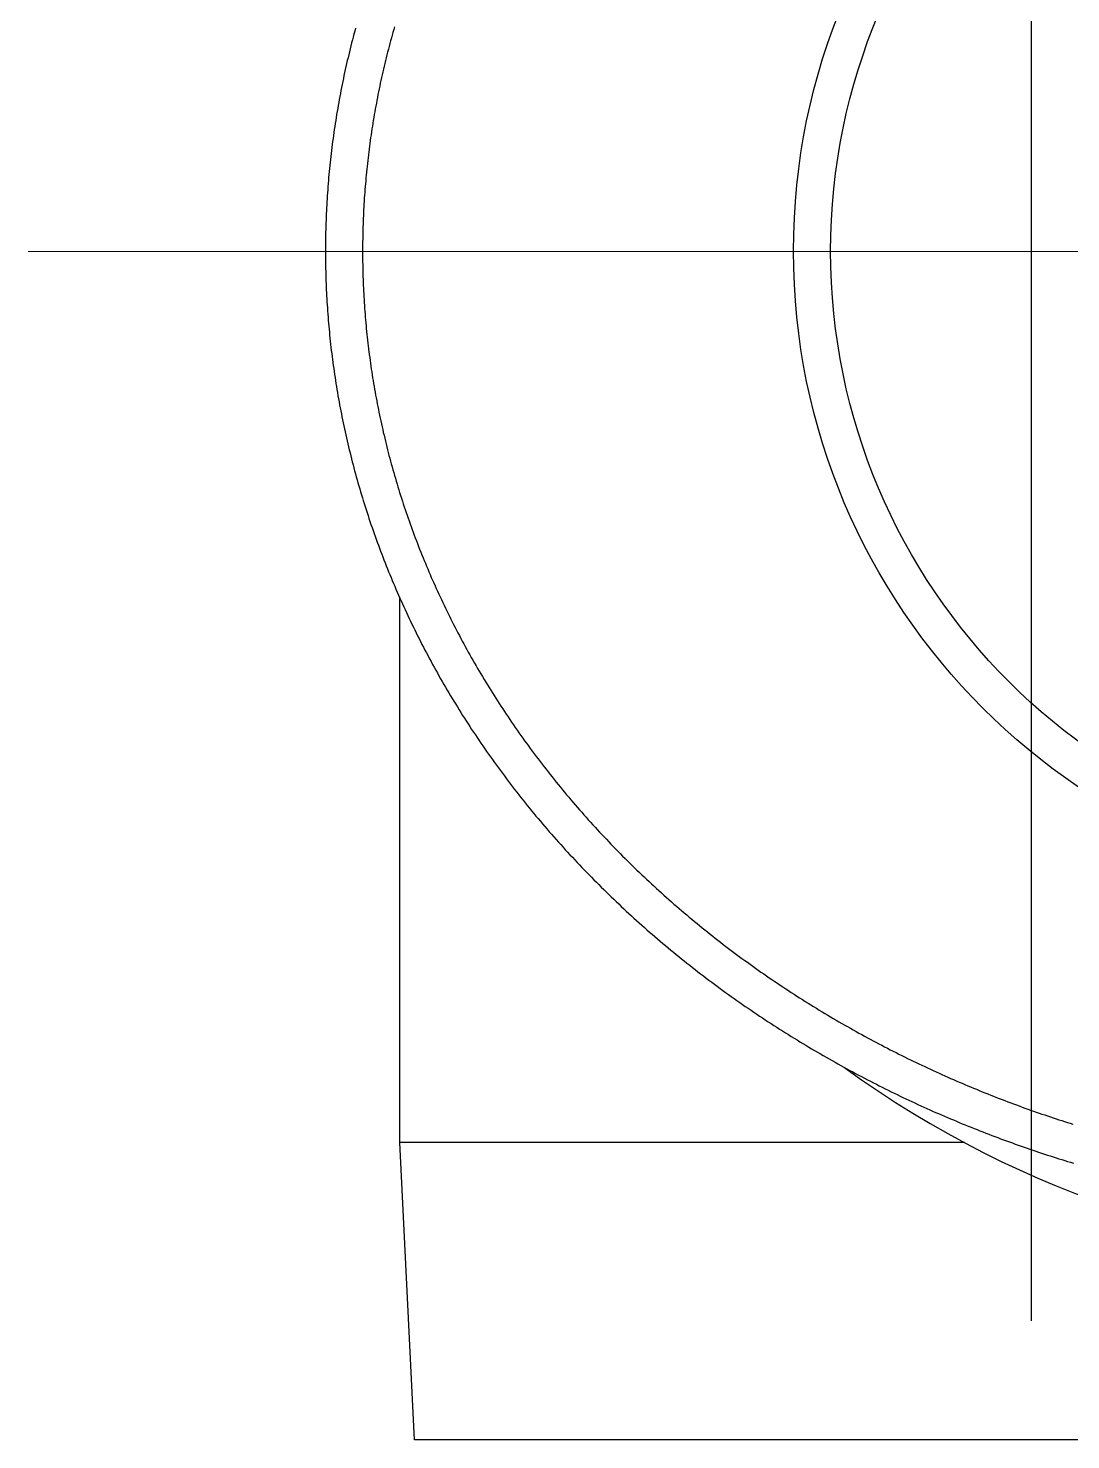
# Model space of a CAD drawing. Extents: x -34.3 to 30.5, y -36.1 to 11.
# Drawn here: x 11.48 to 18.5, y -8 to 1.5 of the extents above; entities that cross this region are included whole.
import ezdxf

# ---------------------------------------------------------------- set-up
doc = ezdxf.new("R2010")
doc.units = 0
doc.linetypes.add('CENTER', pattern=[50.8, 31.75, -6.35, 6.35, -6.35])
doc.linetypes.add('DASHED', pattern=[19.05, 12.7, -6.35])
doc.layers.get('0').update_dxf_attribs({"linetype": 'CONTINUOUS'})
doc.layers.add('CENTER', color=1, linetype='CENTER')

msp = doc.modelspace()

# ---------------------------------------------------------------- linework, layer by layer
at = {"color": 3, "linetype": 'DASHED'}
msp.add_line((18.2343, 5.5), (18.2343, -17), dxfattribs=at)
at = {"color": 7, "linetype": 'CONTINUOUS'}
for p, q in [((13.9843, -6), (13.9843, -2.3336)), ((17.7843, -6), (13.9843, -6)), ((14.0843, -8), (13.9843, -6)), ((27.8843, -8), (14.0843, -8))]:
    msp.add_line(p, q, dxfattribs=at)
at = {"color": 7}
for points in [[(13.6869, 1.5003, 0), (13.6815, 1.4805, 0), (13.6762, 1.4607, 0), (13.671, 1.4409, 0), (13.6658, 1.4211, 0), (13.6607, 1.4012, 0), (13.6557, 1.3814, 0), (13.6507, 1.3615, 0), (13.6458, 1.3416, 0), (13.641, 1.3217, 0), (13.6363, 1.3017, 0), (13.6316, 1.2818, 0), (13.627, 1.2618, 0), (13.6225, 1.2418, 0), (13.618, 1.2219, 0), (13.6137, 1.2019, 0), (13.6093, 1.1818, 0), (13.6051, 1.1618, 0), (13.6009, 1.1418, 0), (13.5968, 1.1217, 0), (13.5928, 1.1016, 0), (13.5889, 1.0815, 0), (13.585, 1.0614, 0), (13.5812, 1.0413, 0), (13.5775, 1.0212, 0), (13.5738, 1.001, 0), (13.5702, 0.9809, 0), (13.5667, 0.9608, 0), (13.5633, 0.9406, 0), (13.5599, 0.9204, 0), (13.5566, 0.9002, 0), (13.5534, 0.88, 0), (13.5503, 0.8598, 0), (13.5472, 0.8396, 0), (13.5442, 0.8194, 0), (13.5413, 0.7991, 0), (13.5384, 0.7789, 0), (13.5356, 0.7586, 0), (13.5329, 0.7384, 0), (13.5303, 0.7181, 0), (13.5277, 0.6978, 0), (13.5252, 0.6775, 0), (13.5228, 0.6572, 0), (13.5205, 0.6369, 0), (13.5182, 0.6166, 0), (13.516, 0.5963, 0), (13.5139, 0.576, 0), (13.5118, 0.5556, 0), (13.5099, 0.5353, 0), (13.508, 0.515, 0), (13.5061, 0.4946, 0), (13.5044, 0.4743, 0), (13.5027, 0.4539, 0), (13.5011, 0.4335, 0), (13.4995, 0.4132, 0), (13.4981, 0.3928, 0), (13.4967, 0.3724, 0), (13.4954, 0.352, 0), (13.4941, 0.3317, 0), (13.493, 0.3113, 0), (13.4919, 0.2909, 0), (13.4909, 0.2705, 0), (13.4899, 0.2501, 0), (13.489, 0.2297, 0), (13.4882, 0.2093, 0), (13.4875, 0.1889, 0), (13.4869, 0.1685, 0), (13.4863, 0.148, 0), (13.4858, 0.1276, 0), (13.4854, 0.1072, 0), (13.485, 0.0868, 0), (13.4847, 0.0664, 0), (13.4845, 0.046, 0), (13.4844, 0.0255, 0), (13.4843, 0.0051, 0), (13.4844, -0.0153, 0), (13.4844, -0.0357, 0), (13.4846, -0.0561, 0), (13.4849, -0.0765, 0), (13.4852, -0.097, 0), (13.4856, -0.1174, 0), (13.486, -0.1378, 0), (13.4866, -0.1582, 0), (13.4872, -0.1786, 0), (13.4878, -0.199, 0), (13.4886, -0.2194, 0), (13.4894, -0.2398, 0), (13.4903, -0.2602, 0), (13.4913, -0.2806, 0), (13.4924, -0.3011, 0), (13.4935, -0.3215, 0), (13.4947, -0.3419, 0), (13.496, -0.3623, 0), (13.4973, -0.3827, 0), (13.4988, -0.4031, 0), (13.5003, -0.4235, 0), (13.5018, -0.4439, 0), (13.5035, -0.4642, 0), (13.5052, -0.4846, 0), (13.507, -0.505, 0), (13.5089, -0.5254, 0), (13.5108, -0.5458, 0), (13.5128, -0.5662, 0), (13.5149, -0.5865, 0), (13.5171, -0.6069, 0), (13.5193, -0.6273, 0), (13.5216, -0.6477, 0), (13.524, -0.668, 0), (13.5265, -0.6884, 0), (13.529, -0.7087, 0), (13.5316, -0.7291, 0), (13.5343, -0.7494, 0), (13.5371, -0.7698, 0), (13.5399, -0.7901, 0), (13.5428, -0.8105, 0), (13.5458, -0.8308, 0), (13.5489, -0.8511, 0), (13.552, -0.8715, 0), (13.5552, -0.8918, 0), (13.5585, -0.9121, 0), (13.5619, -0.9324, 0), (13.5653, -0.9527, 0), (13.5688, -0.973, 0), (13.5724, -0.9933, 0), (13.5761, -1.0136, 0), (13.5798, -1.0339, 0), (13.5836, -1.0542, 0), (13.5875, -1.0745, 0), (13.5915, -1.0947, 0), (13.5955, -1.115, 0), (13.5996, -1.1353, 0), (13.6038, -1.1555, 0), (13.608, -1.1758, 0), (13.6124, -1.196, 0), (13.6168, -1.2162, 0), (13.6213, -1.2365, 0), (13.6258, -1.2567, 0), (13.6305, -1.2769, 0), (13.6352, -1.2971, 0), (13.64, -1.3173, 0), (13.6448, -1.3375, 0), (13.6498, -1.3577, 0), (13.6548, -1.3779, 0), (13.6599, -1.398, 0), (13.665, -1.4182, 0), (13.6703, -1.4384, 0), (13.6756, -1.4585, 0), (13.681, -1.4787, 0), (13.6864, -1.4988, 0), (13.692, -1.5189, 0), (13.6976, -1.539, 0), (13.7033, -1.5591, 0), (13.7091, -1.5792, 0), (13.7149, -1.5993, 0), (13.7208, -1.6194, 0), (13.7268, -1.6395, 0), (13.7329, -1.6595, 0), (13.739, -1.6796, 0), (13.7453, -1.6996, 0), (13.7516, -1.7197, 0), (13.7579, -1.7397, 0), (13.7644, -1.7597, 0), (13.7709, -1.7797, 0), (13.7775, -1.7997, 0), (13.7842, -1.8197, 0), (13.791, -1.8396, 0), (13.7978, -1.8596, 0), (13.8047, -1.8795, 0), (13.8117, -1.8995, 0), (13.8188, -1.9194, 0), (13.8259, -1.9393, 0), (13.8331, -1.9592, 0), (13.8404, -1.9791, 0), (13.8478, -1.999, 0), (13.8552, -2.0188, 0), (13.8628, -2.0387, 0), (13.8704, -2.0585, 0), (13.878, -2.0783, 0), (13.8858, -2.0981, 0), (13.8936, -2.1179, 0), (13.9015, -2.1377, 0), (13.9095, -2.1575, 0), (13.9176, -2.1772, 0), (13.9257, -2.197, 0), (13.9339, -2.2167, 0), (13.9422, -2.2364, 0), (13.9506, -2.2561, 0), (13.959, -2.2758, 0), (13.9676, -2.2955, 0), (13.9762, -2.3151, 0), (13.9849, -2.3348, 0), (13.9936, -2.3544, 0), (14.0024, -2.374, 0), (14.0114, -2.3936, 0), (14.0203, -2.4131, 0), (14.0294, -2.4327, 0), (14.0386, -2.4522, 0), (14.0478, -2.4718, 0), (14.0571, -2.4913, 0), (14.0664, -2.5108, 0), (14.0759, -2.5303, 0), (14.0854, -2.5497, 0), (14.095, -2.5692, 0), (14.1047, -2.5886, 0), (14.1145, -2.608, 0), (14.1243, -2.6274, 0), (14.1342, -2.6467, 0), (14.1442, -2.6661, 0), (14.1543, -2.6854, 0), (14.1645, -2.7047, 0), (14.1747, -2.724, 0), (14.185, -2.7433, 0), (14.1954, -2.7626, 0), (14.2059, -2.7818, 0), (14.2164, -2.801, 0), (14.2271, -2.8202, 0), (14.2378, -2.8394, 0), (14.2486, -2.8586, 0), (14.2594, -2.8777, 0), (14.2704, -2.8969, 0), (14.2814, -2.916, 0), (14.2925, -2.935, 0), (14.3037, -2.9541, 0), (14.315, -2.9731, 0), (14.3263, -2.9922, 0), (14.3377, -3.0112, 0), (14.3492, -3.0301, 0), (14.3608, -3.0491, 0), (14.3724, -3.068, 0), (14.3842, -3.0869, 0), (14.396, -3.1058, 0), (14.4078, -3.1246, 0), (14.4198, -3.1435, 0), (14.4318, -3.1623, 0), (14.4439, -3.1811, 0), (14.4561, -3.1998, 0), (14.4684, -3.2186, 0), (14.4808, -3.2372, 0), (14.4932, -3.2559, 0), (14.5057, -3.2746, 0), (14.5183, -3.2932, 0), (14.5309, -3.3118, 0), (14.5436, -3.3304, 0), (14.5564, -3.3489, 0), (14.5693, -3.3674, 0), (14.5823, -3.3859, 0), (14.5953, -3.4043, 0), (14.6084, -3.4227, 0), (14.6216, -3.4411, 0), (14.6349, -3.4595, 0), (14.6482, -3.4778, 0), (14.6616, -3.4961, 0), (14.6751, -3.5144, 0), (14.6887, -3.5326, 0), (14.7023, -3.5508, 0), (14.7161, -3.569, 0), (14.7299, -3.5871, 0), (14.7437, -3.6052, 0), (14.7577, -3.6233, 0), (14.7717, -3.6413, 0), (14.7858, -3.6593, 0), (14.8, -3.6773, 0), (14.8142, -3.6952, 0), (14.8285, -3.7131, 0), (14.8429, -3.731, 0), (14.8574, -3.7488, 0), (14.8719, -3.7666, 0), (14.8866, -3.7844, 0), (14.9012, -3.8021, 0), (14.916, -3.8198, 0), (14.9309, -3.8374, 0), (14.9458, -3.855, 0), (14.9607, -3.8726, 0), (14.9758, -3.8901, 0), (14.9909, -3.9076, 0), (15.0061, -3.925, 0), (15.0214, -3.9424, 0), (15.0367, -3.9597, 0), (15.0521, -3.977, 0), (15.0676, -3.9943, 0), (15.0831, -4.0115, 0), (15.0987, -4.0286, 0), (15.1144, -4.0458, 0), (15.1301, -4.0628, 0), (15.1459, -4.0799, 0), (15.1618, -4.0968, 0), (15.1777, -4.1138, 0), (15.1937, -4.1307, 0), (15.2097, -4.1475, 0), (15.2259, -4.1643, 0), (15.242, -4.181, 0), (15.2583, -4.1977, 0), (15.2746, -4.2144, 0), (15.291, -4.231, 0), (15.3074, -4.2475, 0), (15.3239, -4.264, 0), (15.3404, -4.2804, 0), (15.357, -4.2968, 0), (15.3737, -4.3132, 0), (15.3904, -4.3295, 0), (15.4072, -4.3457, 0), (15.4241, -4.3619, 0), (15.441, -4.378, 0), (15.4579, -4.3941, 0), (15.4749, -4.4101, 0), (15.492, -4.4261, 0), (15.5091, -4.442, 0), (15.5263, -4.4579, 0), (15.5435, -4.4737, 0), (15.5608, -4.4894, 0), (15.5782, -4.5051, 0), (15.5956, -4.5208, 0), (15.613, -4.5363, 0), (15.6305, -4.5519, 0), (15.6481, -4.5673, 0), (15.6657, -4.5827, 0), (15.6833, -4.5981, 0), (15.701, -4.6134, 0), (15.7188, -4.6286, 0), (15.7366, -4.6438, 0), (15.7544, -4.6589, 0), (15.7723, -4.6739, 0), (15.7903, -4.6889, 0), (15.8083, -4.7039, 0), (15.8263, -4.7187, 0), (15.8444, -4.7336, 0), (15.8625, -4.7483, 0), (15.8807, -4.763, 0), (15.899, -4.7776, 0), (15.9172, -4.7922, 0), (15.9355, -4.8067, 0), (15.9539, -4.8211, 0), (15.9723, -4.8355, 0), (15.9907, -4.8498, 0), (16.0092, -4.864, 0), (16.0278, -4.8782, 0), (16.0463, -4.8923, 0), (16.0649, -4.9063, 0), (16.0836, -4.9203, 0), (16.1022, -4.9342, 0), (16.121, -4.9481, 0), (16.1397, -4.9619, 0), (16.1585, -4.9756, 0), (16.1773, -4.9893, 0), (16.1962, -5.0029, 0), (16.2151, -5.0164, 0), (16.234, -5.0299, 0), (16.253, -5.0433, 0), (16.272, -5.0566, 0), (16.291, -5.0699, 0), (16.3101, -5.0831, 0), (16.3292, -5.0962, 0), (16.3483, -5.1093, 0), (16.3675, -5.1223, 0), (16.3866, -5.1352, 0), (16.4059, -5.1481, 0), (16.4251, -5.1609, 0), (16.4444, -5.1737, 0), (16.4637, -5.1864, 0), (16.483, -5.199, 0), (16.5023, -5.2115, 0), (16.5217, -5.224, 0), (16.5411, -5.2364, 0), (16.5605, -5.2487, 0), (16.58, -5.261, 0), (16.5995, -5.2732, 0), (16.619, -5.2854, 0), (16.6385, -5.2974, 0), (16.658, -5.3094, 0), (16.6776, -5.3214, 0), (16.6972, -5.3332, 0), (16.7168, -5.345, 0), (16.7364, -5.3568, 0), (16.756, -5.3684, 0), (16.7757, -5.38, 0), (16.7954, -5.3916, 0), (16.8151, -5.403, 0), (16.8348, -5.4144, 0), (16.8545, -5.4257, 0), (16.8742, -5.437, 0), (16.894, -5.4482, 0), (16.9138, -5.4593, 0), (16.9335, -5.4703, 0), (16.9533, -5.4813, 0), (16.9731, -5.4922, 0), (16.993, -5.5031, 0), (17.0128, -5.5138, 0), (17.0326, -5.5246, 0), (17.0525, -5.5352, 0), (17.0724, -5.5457, 0), (17.0922, -5.5562, 0), (17.1121, -5.5667, 0), (17.132, -5.577, 0), (17.1519, -5.5873, 0), (17.1718, -5.5975, 0), (17.1917, -5.6077, 0), (17.2116, -5.6177, 0), (17.2315, -5.6277, 0), (17.2515, -5.6377, 0), (17.2714, -5.6476, 0), (17.2913, -5.6574, 0), (17.3113, -5.6671, 0), (17.3312, -5.6768, 0), (17.3511, -5.6864, 0), (17.3711, -5.6959, 0), (17.391, -5.7054, 0), (17.411, -5.7148, 0), (17.4309, -5.7241, 0), (17.4509, -5.7334, 0), (17.4708, -5.7426, 0), (17.4908, -5.7517, 0), (17.5108, -5.7608, 0), (17.5307, -5.7698, 0), (17.5507, -5.7787, 0), (17.5706, -5.7876, 0), (17.5906, -5.7964, 0), (17.6105, -5.8051, 0), (17.6304, -5.8138, 0), (17.6504, -5.8224, 0), (17.6703, -5.8309, 0), (17.6902, -5.8394, 0), (17.7102, -5.8478, 0), (17.7301, -5.8562, 0), (17.75, -5.8645, 0), (17.7699, -5.8727, 0), (17.7898, -5.8808, 0), (17.8097, -5.8889, 0), (17.8296, -5.8969, 0), (17.8495, -5.9049, 0), (17.8693, -5.9128, 0), (17.8892, -5.9206, 0), (17.9091, -5.9284, 0), (17.9289, -5.9361, 0), (17.9488, -5.9437, 0), (17.9686, -5.9513, 0), (17.9884, -5.9588, 0), (18.0082, -5.9663, 0), (18.028, -5.9737, 0), (18.0478, -5.981, 0), (18.0675, -5.9883, 0), (18.0873, -5.9955, 0), (18.107, -6.0026, 0), (18.1268, -6.0097, 0), (18.1465, -6.0167, 0), (18.1662, -6.0237, 0), (18.1859, -6.0305, 0), (18.2056, -6.0374, 0), (18.2252, -6.0442, 0), (18.2448, -6.0509, 0), (18.2645, -6.0575, 0), (18.2841, -6.0641, 0), (18.3037, -6.0706, 0), (18.3232, -6.0771, 0), (18.3428, -6.0835, 0), (18.3623, -6.0898, 0), (18.3818, -6.0961, 0), (18.4013, -6.1024, 0), (18.4208, -6.1085, 0), (18.4403, -6.1146, 0), (18.4597, -6.1207, 0), (18.4791, -6.1266, 0), (18.4985, -6.1326, 0), (18.5178, -6.1384, 0)], [(13.9493, 1.5098, 0), (13.9439, 1.4909, 0), (13.9385, 1.4721, 0), (13.9332, 1.4532, 0), (13.928, 1.4343, 0), (13.9229, 1.4154, 0), (13.9178, 1.3964, 0), (13.9128, 1.3775, 0), (13.9079, 1.3585, 0), (13.903, 1.3395, 0), (13.8982, 1.3205, 0), (13.8934, 1.3015, 0), (13.8888, 1.2825, 0), (13.8841, 1.2634, 0), (13.8796, 1.2443, 0), (13.8751, 1.2253, 0), (13.8707, 1.2062, 0), (13.8664, 1.1871, 0), (13.8622, 1.168, 0), (13.858, 1.1488, 0), (13.8538, 1.1297, 0), (13.8498, 1.1105, 0), (13.8458, 1.0913, 0), (13.8419, 1.0721, 0), (13.838, 1.053, 0), (13.8343, 1.0337, 0), (13.8306, 1.0145, 0), (13.8269, 0.9953, 0), (13.8234, 0.9761, 0), (13.8199, 0.9568, 0), (13.8164, 0.9375, 0), (13.8131, 0.9183, 0), (13.8098, 0.899, 0), (13.8066, 0.8797, 0), (13.8034, 0.8604, 0), (13.8003, 0.8411, 0), (13.7973, 0.8218, 0), (13.7944, 0.8024, 0), (13.7915, 0.7831, 0), (13.7887, 0.7637, 0), (13.786, 0.7444, 0), (13.7833, 0.725, 0), (13.7808, 0.7057, 0), (13.7782, 0.6863, 0), (13.7758, 0.6669, 0), (13.7734, 0.6475, 0), (13.7711, 0.6281, 0), (13.7689, 0.6087, 0), (13.7667, 0.5893, 0), (13.7646, 0.5699, 0), (13.7626, 0.5504, 0), (13.7606, 0.531, 0), (13.7587, 0.5116, 0), (13.7569, 0.4921, 0), (13.7552, 0.4727, 0), (13.7535, 0.4532, 0), (13.7519, 0.4338, 0), (13.7503, 0.4143, 0), (13.7489, 0.3948, 0), (13.7475, 0.3754, 0), (13.7461, 0.3559, 0), (13.7449, 0.3364, 0), (13.7437, 0.3169, 0), (13.7426, 0.2975, 0), (13.7415, 0.278, 0), (13.7406, 0.2585, 0), (13.7397, 0.239, 0), (13.7388, 0.2195, 0), (13.7381, 0.2, 0), (13.7374, 0.1805, 0), (13.7368, 0.161, 0), (13.7362, 0.1415, 0), (13.7357, 0.122, 0), (13.7353, 0.1025, 0), (13.735, 0.0829, 0), (13.7347, 0.0634, 0), (13.7345, 0.0439, 0), (13.7344, 0.0244, 0), (13.7343, 0.0049, 0), (13.7344, -0.0146, 0), (13.7344, -0.0341, 0), (13.7346, -0.0536, 0), (13.7348, -0.0731, 0), (13.7351, -0.0927, 0), (13.7355, -0.1122, 0), (13.7359, -0.1317, 0), (13.7365, -0.1512, 0), (13.737, -0.1707, 0), (13.7377, -0.1902, 0), (13.7384, -0.2097, 0), (13.7392, -0.2292, 0), (13.7401, -0.2487, 0), (13.741, -0.2682, 0), (13.742, -0.2877, 0), (13.7431, -0.3072, 0), (13.7442, -0.3267, 0), (13.7455, -0.3462, 0), (13.7468, -0.3657, 0), (13.7481, -0.3852, 0), (13.7495, -0.4047, 0), (13.751, -0.4242, 0), (13.7526, -0.4437, 0), (13.7543, -0.4631, 0), (13.756, -0.4826, 0), (13.7578, -0.5021, 0), (13.7596, -0.5216, 0), (13.7616, -0.5411, 0), (13.7636, -0.5606, 0), (13.7656, -0.58, 0), (13.7678, -0.5995, 0), (13.77, -0.619, 0), (13.7723, -0.6384, 0), (13.7746, -0.6579, 0), (13.777, -0.6774, 0), (13.7795, -0.6968, 0), (13.7821, -0.7163, 0), (13.7848, -0.7357, 0), (13.7875, -0.7552, 0), (13.7902, -0.7746, 0), (13.7931, -0.794, 0), (13.796, -0.8135, 0), (13.799, -0.8329, 0), (13.8021, -0.8523, 0), (13.8052, -0.8718, 0), (13.8084, -0.8912, 0), (13.8117, -0.9106, 0), (13.8151, -0.93, 0), (13.8185, -0.9494, 0), (13.822, -0.9688, 0), (13.8256, -0.9882, 0), (13.8292, -1.0076, 0), (13.8329, -1.027, 0), (13.8367, -1.0464, 0), (13.8406, -1.0658, 0), (13.8445, -1.0851, 0), (13.8485, -1.1045, 0), (13.8526, -1.1239, 0), (13.8567, -1.1432, 0), (13.861, -1.1626, 0), (13.8652, -1.1819, 0), (13.8696, -1.2013, 0), (13.874, -1.2206, 0), (13.8785, -1.2399, 0), (13.8831, -1.2592, 0), (13.8878, -1.2786, 0), (13.8925, -1.2979, 0), (13.8973, -1.3172, 0), (13.9022, -1.3365, 0), (13.9071, -1.3558, 0), (13.9121, -1.375, 0), (13.9172, -1.3943, 0), (13.9224, -1.4136, 0), (13.9276, -1.4328, 0), (13.9329, -1.4521, 0), (13.9383, -1.4713, 0), (13.9437, -1.4906, 0), (13.9492, -1.5098, 0), (13.9548, -1.529, 0), (13.9605, -1.5483, 0), (13.9662, -1.5675, 0), (13.972, -1.5867, 0), (13.9779, -1.6059, 0), (13.9839, -1.625, 0), (13.9899, -1.6442, 0), (13.996, -1.6634, 0), (14.0022, -1.6825, 0), (14.0084, -1.7017, 0), (14.0148, -1.7208, 0), (14.0212, -1.7399, 0), (14.0276, -1.7591, 0), (14.0342, -1.7782, 0), (14.0408, -1.7973, 0), (14.0475, -1.8163, 0), (14.0542, -1.8354, 0), (14.0611, -1.8545, 0), (14.068, -1.8735, 0), (14.075, -1.8926, 0), (14.082, -1.9116, 0), (14.0892, -1.9306, 0), (14.0964, -1.9496, 0), (14.1037, -1.9686, 0), (14.111, -1.9876, 0), (14.1184, -2.0066, 0), (14.1259, -2.0256, 0), (14.1335, -2.0445, 0), (14.1412, -2.0635, 0), (14.1489, -2.0824, 0), (14.1567, -2.1013, 0), (14.1645, -2.1202, 0), (14.1725, -2.1391, 0), (14.1805, -2.1579, 0), (14.1886, -2.1768, 0), (14.1968, -2.1957, 0), (14.205, -2.2145, 0), (14.2133, -2.2333, 0), (14.2217, -2.2521, 0), (14.2302, -2.2709, 0), (14.2387, -2.2897, 0), (14.2473, -2.3084, 0), (14.256, -2.3272, 0), (14.2648, -2.3459, 0), (14.2736, -2.3646, 0), (14.2826, -2.3833, 0), (14.2915, -2.402, 0), (14.3006, -2.4207, 0), (14.3097, -2.4393, 0), (14.319, -2.458, 0), (14.3282, -2.4766, 0), (14.3376, -2.4952, 0), (14.347, -2.5138, 0), (14.3566, -2.5324, 0), (14.3661, -2.5509, 0), (14.3758, -2.5695, 0), (14.3856, -2.588, 0), (14.3954, -2.6065, 0), (14.4053, -2.625, 0), (14.4152, -2.6435, 0), (14.4253, -2.6619, 0), (14.4354, -2.6804, 0), (14.4456, -2.6988, 0), (14.4559, -2.7172, 0), (14.4662, -2.7356, 0), (14.4767, -2.754, 0), (14.4872, -2.7723, 0), (14.4977, -2.7907, 0), (14.5084, -2.809, 0), (14.5191, -2.8273, 0), (14.5299, -2.8456, 0), (14.5408, -2.8638, 0), (14.5518, -2.8821, 0), (14.5628, -2.9003, 0), (14.5739, -2.9185, 0), (14.5851, -2.9366, 0), (14.5964, -2.9548, 0), (14.6077, -2.9729, 0), (14.6191, -2.991, 0), (14.6306, -3.0091, 0), (14.6422, -3.0271, 0), (14.6538, -3.0452, 0), (14.6655, -3.0632, 0), (14.6773, -3.0812, 0), (14.6891, -3.0991, 0), (14.7011, -3.1171, 0), (14.7131, -3.135, 0), (14.7252, -3.1529, 0), (14.7373, -3.1707, 0), (14.7496, -3.1886, 0), (14.7619, -3.2064, 0), (14.7742, -3.2242, 0), (14.7867, -3.2419, 0), (14.7992, -3.2597, 0), (14.8118, -3.2774, 0), (14.8245, -3.295, 0), (14.8373, -3.3127, 0), (14.8501, -3.3303, 0), (14.863, -3.3479, 0), (14.8759, -3.3655, 0), (14.889, -3.383, 0), (14.9021, -3.4005, 0), (14.9153, -3.418, 0), (14.9286, -3.4354, 0), (14.9419, -3.4528, 0), (14.9553, -3.4702, 0), (14.9688, -3.4875, 0), (14.9823, -3.5048, 0), (14.996, -3.5221, 0), (15.0097, -3.5394, 0), (15.0235, -3.5566, 0), (15.0373, -3.5738, 0), (15.0512, -3.5909, 0), (15.0652, -3.6081, 0), (15.0793, -3.6251, 0), (15.0934, -3.6422, 0), (15.1076, -3.6592, 0), (15.1219, -3.6762, 0), (15.1363, -3.6931, 0), (15.1507, -3.71, 0), (15.1652, -3.7269, 0), (15.1797, -3.7437, 0), (15.1943, -3.7605, 0), (15.209, -3.7772, 0), (15.2238, -3.7939, 0), (15.2386, -3.8105, 0), (15.2535, -3.8272, 0), (15.2685, -3.8437, 0), (15.2835, -3.8603, 0), (15.2986, -3.8767, 0), (15.3137, -3.8932, 0), (15.3289, -3.9096, 0), (15.3442, -3.9259, 0), (15.3595, -3.9422, 0), (15.375, -3.9585, 0), (15.3904, -3.9747, 0), (15.4059, -3.9909, 0), (15.4215, -4.007, 0), (15.4372, -4.0231, 0), (15.4529, -4.0392, 0), (15.4687, -4.0551, 0), (15.4845, -4.0711, 0), (15.5004, -4.087, 0), (15.5163, -4.1028, 0), (15.5323, -4.1186, 0), (15.5484, -4.1344, 0), (15.5645, -4.1501, 0), (15.5807, -4.1657, 0), (15.5969, -4.1813, 0), (15.6132, -4.1969, 0), (15.6296, -4.2124, 0), (15.646, -4.2278, 0), (15.6624, -4.2432, 0), (15.679, -4.2586, 0), (15.6955, -4.2739, 0), (15.7121, -4.2891, 0), (15.7288, -4.3043, 0), (15.7455, -4.3194, 0), (15.7623, -4.3345, 0), (15.7791, -4.3495, 0), (15.796, -4.3645, 0), (15.813, -4.3794, 0), (15.8299, -4.3943, 0), (15.847, -4.4091, 0), (15.864, -4.4238, 0), (15.8812, -4.4386, 0), (15.8984, -4.4532, 0), (15.9156, -4.4678, 0), (15.9329, -4.4823, 0), (15.9502, -4.4968, 0), (15.9675, -4.5112, 0), (15.985, -4.5255, 0), (16.0024, -4.5398, 0), (16.0199, -4.5541, 0), (16.0375, -4.5682, 0), (16.0551, -4.5823, 0), (16.0727, -4.5964, 0), (16.0904, -4.6104, 0), (16.1081, -4.6243, 0), (16.1259, -4.6382, 0), (16.1437, -4.652, 0), (16.1615, -4.6658, 0), (16.1794, -4.6794, 0), (16.1974, -4.6931, 0), (16.2153, -4.7066, 0), (16.2333, -4.7202, 0), (16.2514, -4.7336, 0), (16.2694, -4.747, 0), (16.2876, -4.7603, 0), (16.3057, -4.7736, 0), (16.3239, -4.7867, 0), (16.3421, -4.7999, 0), (16.3604, -4.813, 0), (16.3787, -4.826, 0), (16.397, -4.8389, 0), (16.4153, -4.8518, 0), (16.4337, -4.8646, 0), (16.4522, -4.8774, 0), (16.4706, -4.8901, 0), (16.4891, -4.9027, 0), (16.5076, -4.9153, 0), (16.5261, -4.9278, 0), (16.5447, -4.9402, 0), (16.5633, -4.9526, 0), (16.5819, -4.9649, 0), (16.6006, -4.9772, 0), (16.6193, -4.9894, 0), (16.638, -5.0015, 0), (16.6567, -5.0136, 0), (16.6755, -5.0256, 0), (16.6943, -5.0375, 0), (16.7131, -5.0494, 0), (16.7319, -5.0612, 0), (16.7508, -5.0729, 0), (16.7696, -5.0846, 0), (16.7885, -5.0962, 0), (16.8074, -5.1077, 0), (16.8264, -5.1192, 0), (16.8453, -5.1306, 0), (16.8643, -5.142, 0), (16.8833, -5.1533, 0), (16.9023, -5.1645, 0), (16.9214, -5.1757, 0), (16.9404, -5.1867, 0), (16.9595, -5.1978, 0), (16.9786, -5.2087, 0), (16.9977, -5.2196, 0), (17.0168, -5.2304, 0), (17.0359, -5.2412, 0), (17.0551, -5.2519, 0), (17.0742, -5.2625, 0), (17.0934, -5.2731, 0), (17.1126, -5.2835, 0), (17.1318, -5.294, 0), (17.151, -5.3043, 0), (17.1702, -5.3146, 0), (17.1894, -5.3248, 0), (17.2086, -5.335, 0), (17.2279, -5.3451, 0), (17.2471, -5.3551, 0), (17.2664, -5.3651, 0), (17.2857, -5.375, 0), (17.3049, -5.3848, 0), (17.3242, -5.3945, 0), (17.3435, -5.4042, 0), (17.3628, -5.4139, 0), (17.3821, -5.4234, 0), (17.4014, -5.4329, 0), (17.4207, -5.4423, 0), (17.44, -5.4517, 0), (17.4593, -5.461, 0), (17.4786, -5.4702, 0), (17.4979, -5.4794, 0), (17.5173, -5.4885, 0), (17.5366, -5.4975, 0), (17.5559, -5.5065, 0), (17.5752, -5.5154, 0), (17.5946, -5.5243, 0), (17.6139, -5.5331, 0), (17.6332, -5.5418, 0), (17.6525, -5.5504, 0), (17.6719, -5.559, 0), (17.6912, -5.5675, 0), (17.7105, -5.576, 0), (17.7298, -5.5844, 0), (17.7492, -5.5927, 0), (17.7685, -5.601, 0), (17.7878, -5.6092, 0), (17.8071, -5.6174, 0), (17.8264, -5.6255, 0), (17.8457, -5.6335, 0), (17.865, -5.6414, 0), (17.8843, -5.6494, 0), (17.9035, -5.6572, 0), (17.9228, -5.665, 0), (17.9421, -5.6727, 0), (17.9613, -5.6803, 0), (17.9806, -5.6879, 0), (17.9998, -5.6955, 0), (18.0191, -5.7029, 0), (18.0383, -5.7103, 0), (18.0575, -5.7177, 0), (18.0767, -5.7249, 0), (18.0959, -5.7322, 0), (18.1151, -5.7393, 0), (18.1343, -5.7464, 0), (18.1534, -5.7535, 0), (18.1726, -5.7605, 0), (18.1917, -5.7674, 0), (18.2109, -5.7743, 0), (18.23, -5.7811, 0), (18.2491, -5.7878, 0), (18.2682, -5.7945, 0), (18.2872, -5.8011, 0), (18.3063, -5.8077, 0), (18.3253, -5.8142, 0), (18.3444, -5.8206, 0), (18.3634, -5.827, 0), (18.3824, -5.8333, 0), (18.4014, -5.8396, 0), (18.4203, -5.8458, 0), (18.4393, -5.852, 0), (18.4582, -5.8581, 0), (18.4771, -5.8641, 0), (18.496, -5.8701, 0), (18.5148, -5.876, 0)]]:
    msp.add_polyline3d(points, dxfattribs=at)
at = {"color": 7, "linetype": 'CONTINUOUS'}
for radius in [4.35, 4.1]:
    msp.add_circle((20.9843, 0), radius, dxfattribs=at)
msp.add_arc((20.9843, 0), 6.8, 233.92743, 306.07257, dxfattribs=at)
at = {"layer": 'CENTER', "color": 1, "linetype": 'CENTER'}
msp.add_line((11.4843, -0.0021), (30.4843, 0), dxfattribs=at)

doc.saveas('drawing.dxf')
